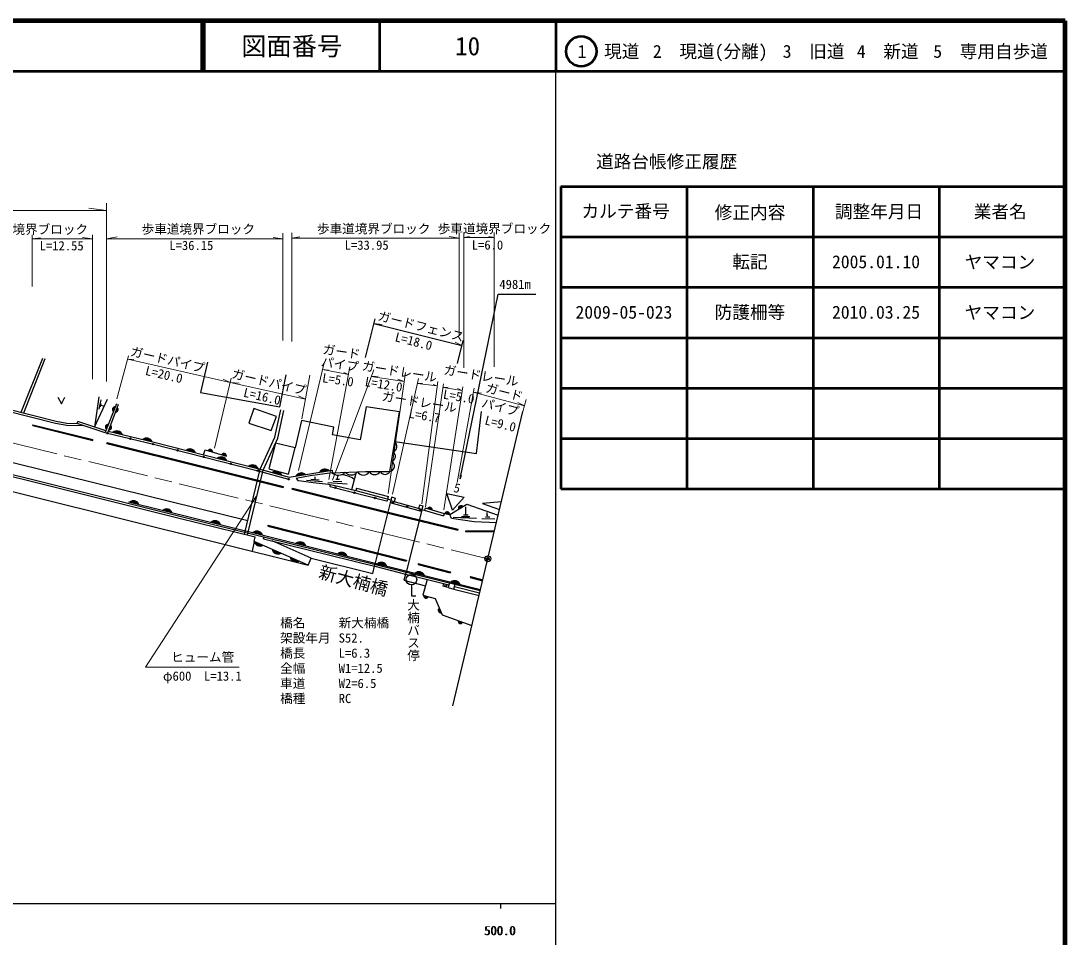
# Model space of a CAD drawing. Units: millimetres at full size, sheet at 1:1000; details may follow other scales. Extents: x 40000 to 680000, y 20000 to 380000.
# Drawn here: x 472904 to 680000, y 198357 to 380000 of the extents above; entities that cross this region are included whole.
import ezdxf
from ezdxf.enums import TextEntityAlignment as Align

# ---------------------------------------------------------------- set-up
doc = ezdxf.new("R2010")
doc.units = ezdxf.units.MM
doc.header["$LTSCALE"] = 1000
doc.header["$PDMODE"] = 32
doc.header["$PDSIZE"] = 500
doc.linetypes.add('CHAIN', pattern=[18.5, 12, -1.5, 3.5, -1.5])
for name, color, linetype, lineweight in [('M-BGD', 7, 'Continuous', 25), ('M-BMK', 2, 'CHAIN', 13), ('M-BMK-OTRS', 5, 'Continuous', 25), ('M-BMK-SRVR', 3, 'Continuous', 25), ('M-STR-HTXT', 7, 'Continuous', 13), ('M-STR-STR1', 1, 'Continuous', 25), ('M-STR-STRC', 7, 'Continuous', 25), ('M-TTL', 2, 'Continuous', 140), ('M-TTL-BAND', 7, 'Continuous', 25), ('M-TTL-FRAM', 2, 'Continuous', 50), ('M-TTL-LINE', 7, 'Continuous', 50)]:
    doc.layers.add(name, color=color, linetype=linetype, lineweight=lineweight)
for name, color, linetype in [('M-BMK-HTXT', 7, 'Continuous'), ('M-OTRS', 6, 'Continuous'), ('M-TTL-TXT', 7, 'Continuous')]:
    doc.layers.add(name, color=color, linetype=linetype)
doc.styles.add('@ＭＳ ゴシック', font='')
doc.styles.add('ＭＳ ゴシック', font='')
doc.styles.get('@ＭＳ ゴシック').set_extended_font_data('@MS Gothic')
doc.styles.get('ＭＳ ゴシック').set_extended_font_data('MS Gothic')

# ---------------------------------------------------------------- blocks, each defined once
blk = doc.blocks.new('open_arrow')
at = {"color": 0, "linetype": 'Continuous', "lineweight": -2}
blk.add_lwpolyline([(7.5, 1.25), (0, 0), (7.5, -1.25)], dxfattribs=at)

msp = doc.modelspace()

# ---------------------------------------------------------------- hatches: boundary and pattern name
at = {"layer": 'M-BGD'}
for points in [[(491665, 303477, 0.82183), (491295, 302557)], [(491607, 302428, 0.82183), (491955, 303356)], [(490263, 299994, 0.82183), (489893, 299075)], [(490294, 298918, 0.82183), (490641, 299846)], [(493037, 297963, 0.51219), (491171, 298409)], [(498921, 296554, 0.51219), (497055, 297001)], [(507523, 294381, 0.51219), (505663, 294852)], [(510931, 294501, 0.82183), (509980, 294778)], [(513660, 293707, 0.82183), (512708, 293984)], [(513734, 292807, 0.51219), (511874, 293279)], [(519945, 291231, 0.51219), (518085, 291705)], [(524636, 289930, 0.51219), (522787, 290442)], [(529322, 290033, 0.51219), (527427, 289732)], [(534024, 290804, 0.51219), (532130, 290491)], [(496322, 284119, 0.51219), (494458, 284577)], [(560548, 283720, 0.82183), (559699, 283208)], [(502907, 282501, 0.51219), (501043, 282959)], [(554503, 283030, 0.82183), (553551, 283306)], [(557956, 282157, 0.82183), (556980, 282328)], [(512489, 280147, 0.51219), (510625, 280605)], [(520795, 278106, 0.51219), (518932, 278564)], [(519175, 276820, 0.51219), (520930, 276045)], [(529389, 275952, 0.51219), (527528, 276419)], [(522727, 275251, 0.51219), (524482, 274475)], [(526294, 273675, 0.51219), (528049, 272899)], [(537615, 273890, 0.51219), (535754, 274357)], [(545467, 271922, 0.51219), (543605, 272389)], [(552932, 270052, 0.51219), (551071, 270518)], [(560035, 268271, 0.51219), (558173, 268738)], [(552780, 266087, 0.82183), (553738, 265832)], [(555887, 263587, 0.82183), (556278, 262677)], [(559607, 261117, 0.82183), (560537, 260775)]]:
    msp.add_hatch(color=256, dxfattribs=at).paths.add_polyline_path(points)

# ---------------------------------------------------------------- linework, layer by layer
for p, q in [((472958, 302403), (477224, 313119)), ((473471, 302274), (477716, 313052)), ((488433, 303005), (488825, 304858)), ((488713, 303501), (488839, 304103)), ((488776, 303802), (489259, 303683)), ((489599, 298344), (491927, 304128)), ((484049, 300207), (484176, 300587)), ((489749, 298716), (484176, 300587)), ((489599, 298344), (484049, 300207)), ((517238, 278246), (520365, 291104)), ((517820, 278103), (520941, 290934)), ((538538, 287094), (539423, 290340)), ((529526, 288918), (532733, 288668)), ((530438, 289126), (532081, 289012)), ((531260, 289069), (531299, 289601)), ((533778, 288497), (537626, 288189)), ((534866, 288774), (536549, 288712)), ((535348, 289163), (536107, 289143)), ((535728, 289153), (535779, 289779)), ((539343, 286902), (546305, 285081)), ((539469, 287385), (539353, 286899)), ((539469, 287385), (545787, 285733)), ((545660, 285250), (545787, 285733)), ((552443, 283103), (556705, 281872)), ((553095, 283438), (552958, 282955)), ((553095, 283438), (556844, 282352)), ((556844, 282352), (556705, 281872)), ((558314, 281344), (557956, 282157)), ((560278, 281770), (561932, 281770)), ((560702, 282070), (561642, 282060)), ((561125, 282065), (561177, 283640)), ((565031, 281686), (565932, 281672)), ((565249, 281976), (565539, 281976)), ((565394, 281976), (565409, 282557)), ((558665, 281615), (563276, 281429)), ((564319, 281323), (566876, 281265)), ((521050, 277307), (521145, 277696)), ((519175, 276820), (518765, 274853)), ((521050, 277307), (543043, 271889)), ((530490, 273460), (522709, 276898)), ((529884, 272088), (530490, 273460)), ((550355, 268172), (550355, 265997)), ((556667, 267904), (556801, 268440)), ((557630, 267650), (556667, 267904)), ((556964, 267826), (557099, 268365)), ((557279, 267743), (557415, 268286)), ((558775, 267329), (563781, 266061)), ((563891, 266522), (558886, 267773)), ((550355, 265997), (551244, 265997))]:
    msp.add_line(p, q, dxfattribs=at)
for points in [[(560024, 289243), (567578, 325811), (575048, 325811)], [(286398, 286059), (303090, 293634), (312785, 297831), (321049, 301435), (325651, 303328), (330221, 304950), (334617, 306297), (339506, 307641), (344566, 308799), (348121, 309606), (351455, 310182), (357763, 310976), (364495, 311540), (372949, 311783), (379608, 311778), (383981, 311545), (386664, 311366), (391185, 310923), (397386, 310101), (402794, 309167), (407285, 308185), (420565, 304819), (466967, 293484), (517889, 280925)], [(435331, 311342), (459897, 305284), (479799, 300266), (482003, 299866), (485352, 299770)], [(435454, 311723), (459994, 305672), (479884, 300657), (482044, 300265), (484049, 300207)], [(509935, 312356), (508549, 306305), (524276, 303459), (525489, 309811)], [(480217, 305386), (480933, 304091), (481648, 305386)], [(488346, 305459), (487517, 299465), (490087, 305030)], [(492174, 303943), (490050, 298266), (499213, 296073), (519694, 290885), (525997, 289131)], [(520365, 291104), (523301, 297471), (524479, 302874)], [(520941, 290934), (523874, 297279), (525065, 302746)], [(547091, 296599), (547980, 302470), (541397, 303461), (540177, 296968), (534723, 297904), (534962, 299427), (528546, 300785), (527272, 295375)], [(547091, 296599), (563288, 294222), (564230, 302528)], [(413772, 300537), (430533, 296833), (435845, 295571), (474951, 285745), (529884, 272088)], [(425525, 300948), (443292, 296516), (457996, 292904), (475188, 288664), (504308, 281432), (519375, 277720)], [(425622, 301336), (443388, 296905), (458091, 293293), (475284, 289052), (504404, 281820), (543209, 272260), (551780, 270107), (564016, 267049)], [(490191, 298644), (499309, 296461), (519800, 291271), (526108, 289522)], [(534646, 290430), (541264, 290653), (546098, 290653), (547091, 296599)], [(509124, 293975), (509445, 294933), (513660, 293707)], [(526108, 289522), (530201, 290173), (534625, 290904)], [(534625, 290904), (534646, 290430), (530278, 289791), (527521, 289274)], [(539053, 288985), (538627, 289395), (538003, 289689), (537175, 289911), (536419, 290024)], [(527521, 289274), (527801, 288881), (528521, 288838), (530884, 288495), (533920, 288143), (534910, 287961), (539343, 286902)], [(534258, 287955), (534183, 287873), (534174, 287787), (534214, 287720), (545429, 284831), (545542, 284848), (545639, 284925), (545651, 285006), (545643, 285055)], [(494217, 284636), (520674, 278136), (564066, 267261)], [(556844, 282352), (557956, 282157), (561332, 284192), (567571, 282010)], [(568205, 284678), (564437, 284330), (567839, 283138)], [(567208, 280483), (562804, 280682), (558314, 281344)], [(529884, 272088), (519175, 276820), (519375, 277720)], [(530490, 273460), (542719, 270414), (543043, 271889)], [(549211, 270340), (548861, 269125), (553125, 267975)], [(549211, 270340), (551683, 269719), (557787, 268193)], [(553491, 269267), (552603, 266135), (555075, 265476), (556449, 262279), (562365, 260102)], [(557898, 268578), (557630, 267650), (558775, 267329), (559018, 268298)]]:
    msp.add_lwpolyline(points, dxfattribs=at)
for points in [[(519085, 303133), (518137, 300279), (522557, 298811), (523576, 301582)], [(527272, 295375), (523409, 296274), (522072, 291182), (525997, 290164)], [(558495, 283001), (557363, 286285), (560796, 285603)]]:
    msp.add_lwpolyline(points, close=True, dxfattribs=at)
for centre, radius in [((490050, 298266), 150), ((494631, 297170), 150), ((499120, 296095), 150), ((503997, 294861), 150), ((509134, 293560), 150), ((514514, 292197), 150), ((519901, 290827), 150), ((525997, 289131), 150), ((535251, 287453), 150), ((539046, 286475), 150), ((543173, 285412), 150), ((546685, 284525), 150), ((549477, 283733), 150), ((552052, 283003), 150), ((550355, 269222), 1050)]:
    msp.add_circle(centre, radius, dxfattribs=at)
for centre, radius, start, end in [((491571, 302981), 505, 79.24462, 236.90281), ((491689, 302926), 505, 260.65049, 58.30868), ((490169, 299498), 505, 79.24462, 236.90281), ((490376, 299417), 505, 260.65049, 58.30868), ((491943, 297514), 1182, 22.2966, 130.78175), ((497827, 296106), 1182, 22.2966, 130.78175), ((546175, 295667), 1306, 295.52255, 45.50824), ((506423, 293947), 1182, 21.54257, 130.02772), ((510428, 294545), 505, 354.95029, 152.60848), ((513157, 293752), 505, 354.95029, 152.60848), ((546228, 293657), 975, 282.56536, 58.46543), ((512634, 292373), 1182, 21.54257, 130.02772), ((545878, 291745), 1113, 281.39123, 59.63956), ((518844, 290798), 1182, 21.45188, 129.93704), ((523527, 289520), 1182, 20.25909, 128.74424), ((528483, 289200), 1182, 44.79729, 153.28244), ((533190, 289966), 1182, 45.13686, 153.62202), ((535875, 291724), 1785, 226.48467, 317.38272), ((538399, 291612), 1633, 222.16819, 321.6992), ((540798, 291228), 1282, 209.35475, 333.3518), ((543042, 291339), 1294, 211.98367, 328.01633), ((545119, 291249), 1146, 211.30889, 328.69111), ((495225, 283677), 1182, 21.95509, 130.44024), ((560174, 283380), 505, 42.25403, 199.91222), ((501810, 282059), 1182, 21.95509, 130.44024), ((554000, 283074), 505, 355.01948, 152.67767), ((557451, 282146), 505, 1.20795, 158.86614), ((511392, 279705), 1182, 21.95509, 130.44024), ((519698, 277664), 1182, 21.93911, 130.42426), ((520332, 277064), 1182, 191.91909, 300.40424), ((528290, 275515), 1182, 21.68743, 130.17258), ((523883, 275495), 1182, 191.91909, 300.40424), ((527451, 273919), 1182, 191.91909, 300.40424), ((536517, 273453), 1182, 21.68743, 130.17258), ((544368, 271486), 1182, 21.68743, 130.17258), ((551833, 269615), 1182, 21.68743, 130.17258), ((558936, 267834), 1182, 21.68743, 130.17258), ((553284, 266054), 505, 176.24899, 333.90718), ((556172, 263170), 505, 124.42983, 282.08802), ((560106, 261038), 505, 170.97146, 328.62965)]:
    msp.add_arc(centre, radius, start, end, dxfattribs=at)
at = {"layer": 'M-BMK'}
msp.add_lwpolyline([(284437, 290425), (308240, 301152), (313177, 303408), (319731, 305810), (326218, 307908), (332784, 309769), (340007, 311589), (346771, 312903), (353821, 313932), (361851, 314800), (367141, 315152), (369870, 315380), (379373, 315484), (390235, 314542), (401321, 312999), (412214, 310637), (468373, 296996), (565515, 273360)], dxfattribs=at)
at = {"layer": 'M-BMK-OTRS'}
msp.add_line((558581, 244177), (572450, 302543), dxfattribs=at)
at = {"layer": 'M-BMK-SRVR'}
msp.add_circle((565515, 273360), 600, dxfattribs=at)
at = {"layer": 'M-OTRS'}
msp.add_point((565515, 273360), dxfattribs=at)
at = {"layer": 'M-STR-HTXT'}
for p, q in [((489894, 308504), (489894, 343862)), ((436439, 342400), (489894, 342400)), ((489894, 342400), (486385, 342878)), ((475131, 327345), (475131, 337570)), ((487115, 308962), (487115, 337585)), ((524859, 316633), (524859, 337897)), ((526633, 316460), (526633, 337981)), ((559831, 317554), (559831, 337902)), ((560720, 311244), (560720, 338041)), ((566789, 311387), (566789, 338020)), ((475131, 336780), (476771, 337011)), ((475131, 336780), (487115, 336780)), ((487115, 336780), (485134, 337039)), ((489894, 336777), (492001, 337189)), ((489894, 336777), (524859, 336777)), ((524859, 336777), (522955, 337061)), ((526633, 336950), (528245, 337185)), ((526633, 336950), (559831, 336950)), ((559831, 336950), (557857, 337235)), ((560720, 337035), (561877, 337246)), ((560720, 337035), (566789, 337035)), ((566789, 337035), (565720, 337246)), ((542899, 319979), (544531, 319819)), ((560360, 315643), (559044, 316327)), ((491915, 305066), (494277, 313583)), ((494104, 312960), (514393, 308339)), ((494104, 312960), (495303, 312889)), ((527963, 290846), (532962, 311953)), ((537864, 309897), (532702, 310856)), ((532702, 310856), (533899, 310777)), ((533999, 289059), (538148, 311425)), ((534690, 288975), (542890, 310846)), ((511298, 295295), (514593, 309179)), ((514393, 308339), (513043, 308975)), ((528626, 301081), (530183, 309791)), ((537864, 309897), (536944, 310313)), ((542396, 309528), (543771, 309555)), ((542396, 309528), (548903, 308538)), ((545769, 286329), (549154, 310316)), ((546631, 286152), (551753, 309100)), ((548903, 308538), (547667, 308968)), ((514393, 308339), (529324, 304989)), ((514393, 308339), (516167, 308202)), ((551529, 308095), (552524, 308135)), ((555472, 307638), (551529, 308095)), ((552431, 284229), (555588, 308526)), ((553149, 283688), (556736, 308066)), ((555472, 307638), (554648, 307905)), ((556627, 307326), (557625, 307358)), ((556627, 307326), (560426, 306740)), ((556781, 283073), (560533, 307430)), ((559402, 288511), (562777, 307195)), ((560426, 306740), (559466, 307142)), ((529324, 304989), (527971, 305642)), ((562627, 306363), (572750, 303675)), ((562627, 306363), (564258, 306203)), ((572450, 302543), (573087, 304945)), ((572750, 303675), (571434, 304359))]:
    msp.add_line(p, q, dxfattribs=at)
msp.add_lwpolyline([(519697, 285819), (497627, 251894), (516198, 251894)], dxfattribs=at)
at = {"layer": 'M-STR-STR1'}
for p, q in [((546133, 284477), (543128, 272280)), ((546242, 284862), (546133, 284477)), ((552334, 282719), (546133, 284477)), ((546438, 285550), (546242, 284862)), ((552443, 283103), (546242, 284862)), ((547111, 285359), (546438, 285550)), ((547111, 285359), (546916, 284671)), ((551980, 284036), (551769, 283294)), ((551978, 284031), (552653, 283845)), ((552653, 283845), (552443, 283103)), ((552334, 282719), (549321, 270725)), ((552443, 283103), (552334, 282719)), ((543043, 271889), (543128, 272280)), ((543128, 272280), (549321, 270725)), ((549321, 270725), (549211, 270340))]:
    msp.add_line(p, q, dxfattribs=at)
msp.add_lwpolyline([(543043, 271889), (543113, 271871), (549211, 270340)], dxfattribs=at)
at = {"layer": 'M-STR-STRC'}
for p, q in [((541266, 313267), (543136, 320951)), ((542899, 319979), (560360, 315643)), ((559487, 312054), (560596, 316614)), ((475247, 299753), (475295, 299947)), ((475247, 299753), (487150, 296800)), ((475295, 299947), (487198, 296994)), ((487150, 296800), (487198, 296994)), ((489942, 296222), (489990, 296416)), ((524912, 287487), (524960, 287681)), ((526724, 287140), (526772, 287334)), ((521947, 280042), (521898, 279848)), ((521898, 279848), (549322, 272910)), ((521947, 280042), (549371, 273103)), ((559588, 279015), (559635, 279209)), ((561127, 278906), (566852, 278983)), ((561130, 278706), (561127, 278906)), ((561130, 278706), (566804, 278782)), ((549371, 273103), (549322, 272910)), ((551720, 272430), (551670, 272236)), ((551670, 272236), (558042, 270581)), ((551720, 272430), (558093, 270775)), ((558093, 270775), (558042, 270581)), ((562089, 269853), (562037, 269660)), ((562037, 269660), (564481, 269007)), ((562089, 269853), (564527, 269202))]:
    msp.add_line(p, q, dxfattribs=at)
for points in [[(489942, 296222), (509588, 291298), (524912, 287487)], [(489990, 296416), (509637, 291492), (524960, 287681)], [(526724, 287140), (547054, 282091), (559588, 279015)], [(526772, 287334), (547102, 282285), (559635, 279209)]]:
    msp.add_lwpolyline(points, dxfattribs=at)
at = {"layer": 'M-TTL'}
for p, q in [((680000, 380000), (40000, 380000)), ((680000, 20000), (680000, 380000))]:
    msp.add_line(p, q, dxfattribs=at)
at = {"layer": 'M-TTL-BAND'}
for p, q in [((579000, 20000), (579000, 370000)), ((40000, 205000), (579000, 205000)), ((568000, 205000), (568000, 204000))]:
    msp.add_line(p, q, dxfattribs=at)
at = {"layer": 'M-TTL-FRAM'}
for p, q in [((580000, 347197), (580000, 287197)), ((580000, 347197), (680000, 347197)), ((580000, 287197), (680000, 287197))]:
    msp.add_line(p, q, dxfattribs=at)
at = {"layer": 'M-TTL-LINE'}
for p, q in [((508747, 380000), (508747, 370000)), ((509247, 380000), (509247, 370000)), ((543997, 380000), (543997, 370000)), ((579000, 380000), (579000, 370000)), ((40000, 370000), (680000, 370000)), ((605000, 347197), (605000, 287197)), ((630000, 347197), (630000, 287197)), ((655000, 347197), (655000, 287197)), ((580000, 337197), (680000, 337197)), ((580000, 327197), (680000, 327197)), ((580000, 317197), (680000, 317197)), ((580000, 307197), (680000, 307197)), ((580000, 297197), (680000, 297197))]:
    msp.add_line(p, q, dxfattribs=at)
msp.add_circle((584031, 373958), 3000, dxfattribs=at)

# ---------------------------------------------------------------- block references
at = {"layer": 'M-BGD', "xscale": 100, "yscale": 100, "rotation": 78.3}
msp.add_blockref('open_arrow', (560024, 289243), dxfattribs=at)
at = {"layer": 'M-STR-HTXT', "xscale": 100, "yscale": 100, "rotation": 237}
msp.add_blockref('open_arrow', (519697, 285819), dxfattribs=at)

# ---------------------------------------------------------------- texts
at = {"layer": 'M-BGD', "style": 'ＭＳ ゴシック'}
msp.add_text('4981m', height=1833, dxfattribs=at).set_placement((567798, 326311), align=Align.BOTTOM_LEFT)
msp.add_text('5', height=1833, rotation=347.142, dxfattribs=at).set_placement((559077, 285968), align=Align.BOTTOM_CENTER)
at = {"layer": 'M-BMK-HTXT'}
for s, height, rotation, style, p in [('新大楠橋', 2566, 344.717, 'ＭＳ ゴシック', (538331, 267084)), ('大楠バス停', 1833, 270, '@ＭＳ ゴシック', (549271, 259215))]:
    msp.add_text(s, height=height, rotation=rotation, dxfattribs=dict(at, style=style)).set_placement(p, align=Align.BOTTOM_CENTER)
at = {"layer": 'M-BMK-HTXT', "style": 'ＭＳ ゴシック'}
for s, p in [('橋名', (524314, 260664)), ('新大楠橋', (535929, 260664)), ('架設年月', (524314, 257664)), ('S52.', (535929, 257664)), ('橋長', (524314, 254664)), ('L=6.3', (535929, 254664)), ('全幅', (524314, 251664)), ('W1=12.5', (535929, 251664)), ('車道', (524314, 248664)), ('W2=6.5', (535929, 248664)), ('橋種', (524314, 245664)), ('RC', (535929, 245664))]:
    msp.add_text(s, height=1833, dxfattribs=at).set_placement(p, align=Align.MIDDLE_LEFT)
at = {"layer": 'M-STR-HTXT', "style": 'ＭＳ ゴシック'}
for s, p in [('歩車道境界ブロック', (474978, 337215)), ('歩車道境界ブロック', (508096, 337266)), ('歩車道境界ブロック', (542873, 337326)), ('歩車道境界ブロック', (566831, 337351)), ('L=12.55', (480996, 333951)), ('L=36.15', (506707, 334020)), ('L=33.95', (541484, 334081)), ('L=6.0', (565442, 334106)), ('φ600\u3000L=13.1', (508898, 248641))]:
    msp.add_text(s, height=1833, dxfattribs=at).set_placement(p, align=Align.BOTTOM_CENTER)
for s, rotation, p in [('ガードフェンス', 345.732, (551900, 318029)), ('L=18.0', 345.732, (550448, 315060)), ('ガードパイプ', 346.82, (501674, 311419)), ('ガード', 351.718, (536293, 312962)), ('パイプ', 351.718, (535963, 310491)), ('L=20.0', 346.82, (500967, 308464)), ('ガードパイプ', 346.82, (521774, 306992)), ('ガードレール', 350.74, (547770, 309047)), ('ガードレール', 350.74, (563957, 308228)), ('L=5.0', 351.718, (535591, 307394)), ('L=12.0', 350.74, (544641, 306492)), ('L=16.0', 346.82, (520428, 304135)), ('ガードレール', 350.74, (551700, 303029)), ('L=5.0', 350.74, (559530, 304072)), ('ガード', 345.732, (568424, 304988)), ('パイプ', 345.732, (567624, 302025)), ('L=6.7', 350.74, (552715, 300290)), ('L=9.0', 345.732, (567656, 298727))]:
    msp.add_text(s, height=1833, rotation=rotation, dxfattribs=at).set_placement(p, align=Align.BOTTOM_CENTER)
msp.add_text('ヒューム管', height=1833, dxfattribs=at).set_placement((502698, 252394), align=Align.BOTTOM_LEFT)
at = {"layer": 'M-TTL-BAND', "style": 'ＭＳ ゴシック'}
for p in [(567844, 198195), (568000, 198195)]:
    msp.add_text('500.0', height=1833, dxfattribs=at).set_placement(p, align=Align.BOTTOM_CENTER)
at = {"layer": 'M-TTL-TXT', "style": 'ＭＳ ゴシック'}
for s, height, p in [('図面番号', 3666, (526622, 375000)), ('10', 3666, (561497, 375000)), ('1\u3000現道', 2566, (589448, 373958)), ('2\u3000現道(分離)', 2566, (609619, 373958)), ('3\u3000旧道', 2566, (630121, 373958)), ('4\u3000新道', 2566, (644824, 373958)), ('5\u3000専用自歩道', 2566, (665228, 373958)), ('道路台帳修正履歴', 2566, (600968, 352113)), ('カルテ番号', 2566, (592839, 342277)), ('調整年月日', 2566, (643089, 342197)), ('業者名', 2566, (667134, 342197)), ('修正内容', 2566, (617509, 342023)), ('転記', 2566, (617500, 332245)), ('2005.01.10', 2566, (642500, 332245)), ('ヤマコン', 2566, (667077, 332189)), ('2009-05-023', 2566, (592500, 322245)), ('防護柵等', 2566, (617500, 322245)), ('2010.03.25', 2566, (642500, 322245)), ('ヤマコン', 2566, (667077, 322189))]:
    msp.add_text(s, height=height, dxfattribs=at).set_placement(p, align=Align.MIDDLE_CENTER)

doc.saveas('drawing.dxf')
